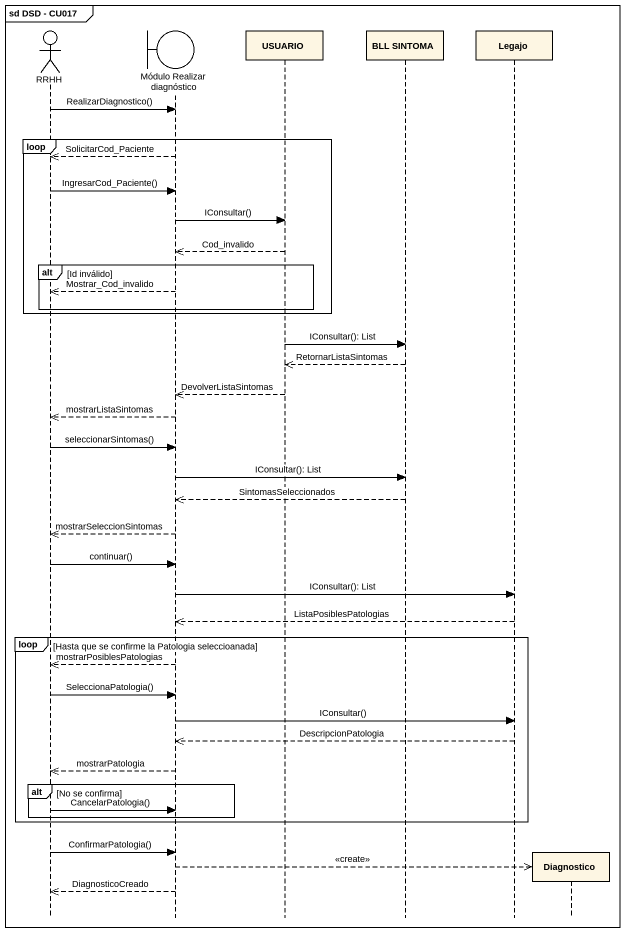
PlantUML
@startuml
mainframe sd DSD - CU017
hide footbox
actor RRHH
boundary "Módulo Realizar diagnóstico" as Módulo_Realizar_diagnóstico
participant USUARIO
participant "BLL SINTOMA" as BLL_SINTOMA
participant Legajo
participant Diagnostico

RRHH -> Módulo_Realizar_diagnóstico : RealizarDiagnostico()
loop
  Módulo_Realizar_diagnóstico -->> RRHH : SolicitarCod_Paciente
  RRHH -> Módulo_Realizar_diagnóstico : IngresarCod_Paciente()
  Módulo_Realizar_diagnóstico -> USUARIO : IConsultar()
  USUARIO -->> Módulo_Realizar_diagnóstico : Cod_invalido
  alt Id inválido
    Módulo_Realizar_diagnóstico -->> RRHH : Mostrar_Cod_invalido
  end
end
USUARIO -> BLL_SINTOMA : IConsultar(): List
BLL_SINTOMA -->> USUARIO : RetornarListaSintomas
USUARIO -->> Módulo_Realizar_diagnóstico : DevolverListaSintomas
Módulo_Realizar_diagnóstico -->> RRHH : mostrarListaSintomas
RRHH -> Módulo_Realizar_diagnóstico : seleccionarSintomas()
Módulo_Realizar_diagnóstico -> BLL_SINTOMA : IConsultar(): List
BLL_SINTOMA -->> Módulo_Realizar_diagnóstico : SintomasSeleccionados
Módulo_Realizar_diagnóstico -->> RRHH : mostrarSeleccionSintomas
RRHH -> Módulo_Realizar_diagnóstico : continuar()
Módulo_Realizar_diagnóstico -> Legajo : IConsultar(): List
Legajo -->> Módulo_Realizar_diagnóstico : ListaPosiblesPatologias
loop Hasta que se confirme la Patologia seleccioanada
  Módulo_Realizar_diagnóstico -->> RRHH : mostrarPosiblesPatologias
  RRHH -> Módulo_Realizar_diagnóstico : SeleccionaPatologia()
  Módulo_Realizar_diagnóstico -> Legajo : IConsultar()
  Legajo -->> Módulo_Realizar_diagnóstico : DescripcionPatologia
  Módulo_Realizar_diagnóstico -->> RRHH : mostrarPatologia
  alt No se confirma
    RRHH -> Módulo_Realizar_diagnóstico : CancelarPatologia()
  end
end
RRHH -> Módulo_Realizar_diagnóstico : ConfirmarPatologia()
Módulo_Realizar_diagnóstico -->> Diagnostico ** : <<create>>
Módulo_Realizar_diagnóstico -->> RRHH : DiagnosticoCreado
@enduml
